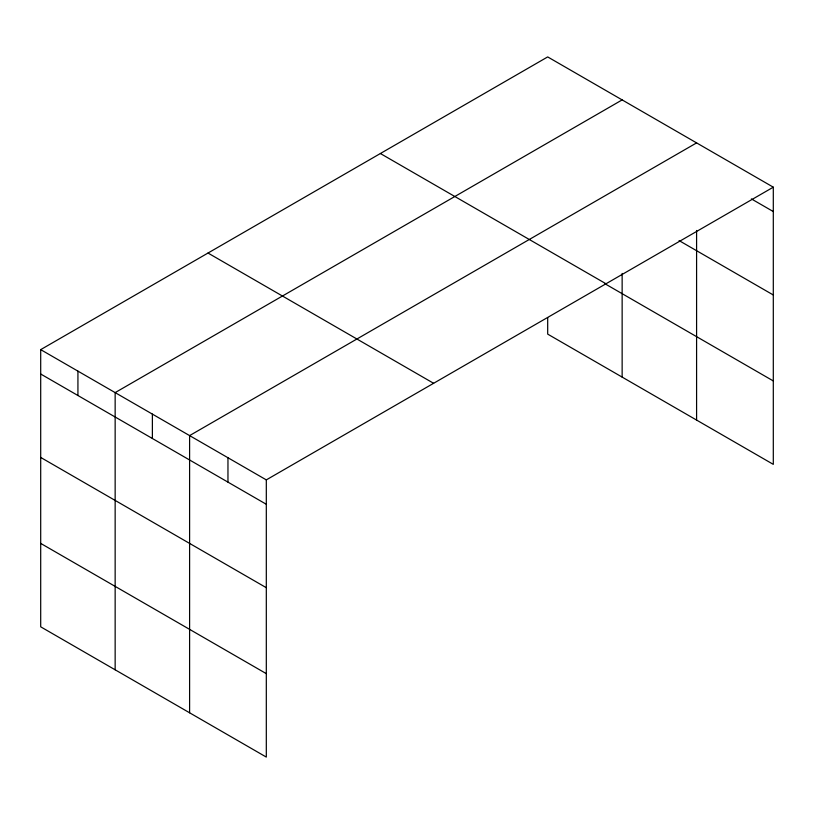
<?xml version="1.0" encoding="UTF-8"?>
<svg xmlns="http://www.w3.org/2000/svg" width="814" height="814" viewBox="0 0 814 814"><rect width="100%" height="100%" fill="white"/><g stroke="black" fill="none" stroke-linecap="round" stroke-linejoin="round"><path stroke-width="1.22" d="M773.3 187.179L547.69 56.919L40.7 349.633L40.7 626.821L266.31 757.081L266.31 479.884L773.3 187.179L773.3 464.367L547.69 334.116L547.69 317.684M696.591 230.474L696.591 420.085M622.14 99.908L115.15 392.613L115.15 669.8M696.591 142.898L189.601 435.602L189.601 712.789M751.383 198.911L773.3 211.559M679.069 240.588L773.3 294.983M380.382 153.52L605.992 283.771M604.619 283.557L773.3 380.942M208.008 253.042L433.618 383.292M40.7 349.633L266.31 479.884M40.7 374.013L266.31 504.273M40.7 457.437L266.31 587.698M40.7 543.396L266.31 673.646M622.14 273.443L622.14 377.096M227.961 457.743L227.961 482.122M152.381 414.112L152.381 438.492M77.93 371.123L77.93 395.502"/></g></svg>
